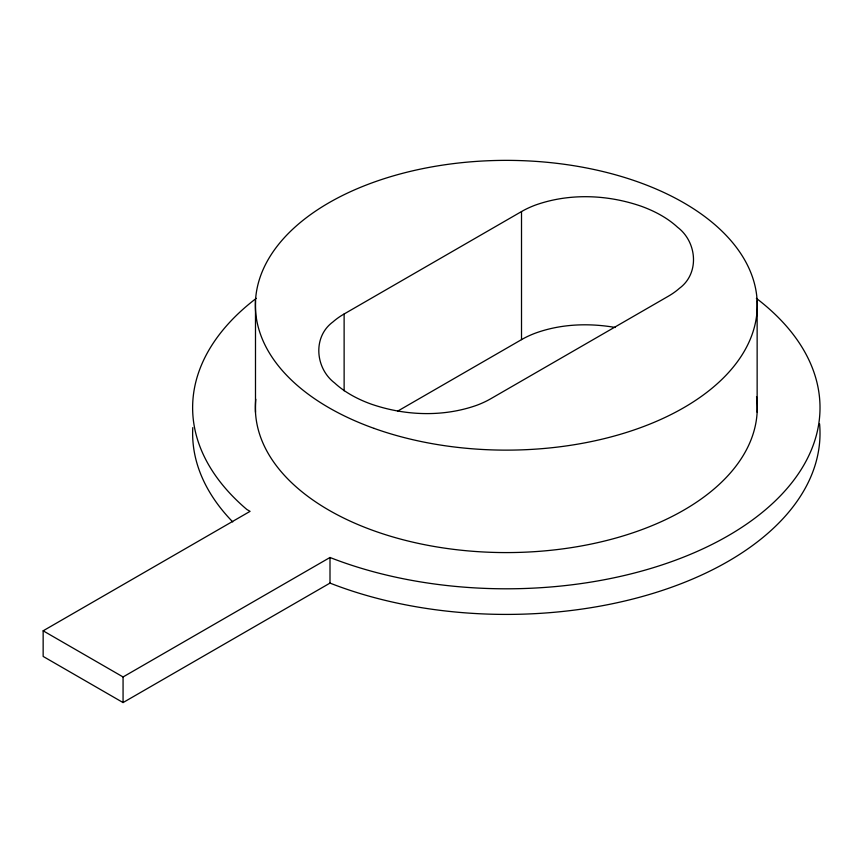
<?xml version="1.0" encoding="UTF-8"?>
<svg xmlns="http://www.w3.org/2000/svg" width="863" height="863" viewBox="0 0 863 863"><rect width="100%" height="100%" fill="white"/><g stroke="black" fill="none" stroke-linecap="round" stroke-linejoin="round"><path stroke-width="1.29" d="M344.132 313.981L521.511 211.564A85.642 49.45 0 0 1 535.276 205.124C569.202 192.999 607.261 194.499 641.08 206.181A113.894 65.75 0 0 1 677.563 227.249C696.959 241.877 699.904 273.269 679.408 288.328A85.642 49.45 0 0 1 668.242 296.279L490.723 398.771A85.653 49.45 0 0 1 476.948 405.211C443.01 417.304 404.963 415.783 371.133 404.089A113.894 65.75 0 0 1 334.682 382.999C315.308 368.35 312.438 336.958 332.945 321.921A85.642 49.439 0 0 1 344.121 313.981L344.132 390.82M397.811 411.047L521.511 339.634A85.642 49.45 0 0 1 535.276 333.183C560.788 323.873 588.814 322.87 615.405 327.487M819.58 423.83A313.69 181.101 0 0 1 660.303 591.09A313.69 181.101 0 0 1 330 583.097L123.064 702.568L43.15 656.43L43.15 630.81L250.076 511.349L246.872 509.494A313.69 181.101 0 0 1 256.279 298.339M43.15 630.81L123.064 676.959L330 557.487A313.69 181.101 0 0 0 733.755 532.428A313.69 181.101 0 0 0 756.355 298.339M757.142 300.691L757.142 412.244M521.511 211.564L521.511 339.634M330 557.487L330 583.097M255.491 300.691L255.491 412.244M123.064 676.959L123.064 702.568M232.74 521.91A313.69 181.101 0 0 1 192.783 427.617M756.538 396.656A250.95 144.887 0 0 1 508.566 552.579A250.95 144.887 0 0 1 255.793 399.245M374.078 428.382A250.95 144.887 0 0 0 757.142 309.795A250.95 144.887 0 0 0 387.735 177.562A250.95 144.887 0 0 0 374.078 428.382"/></g></svg>
